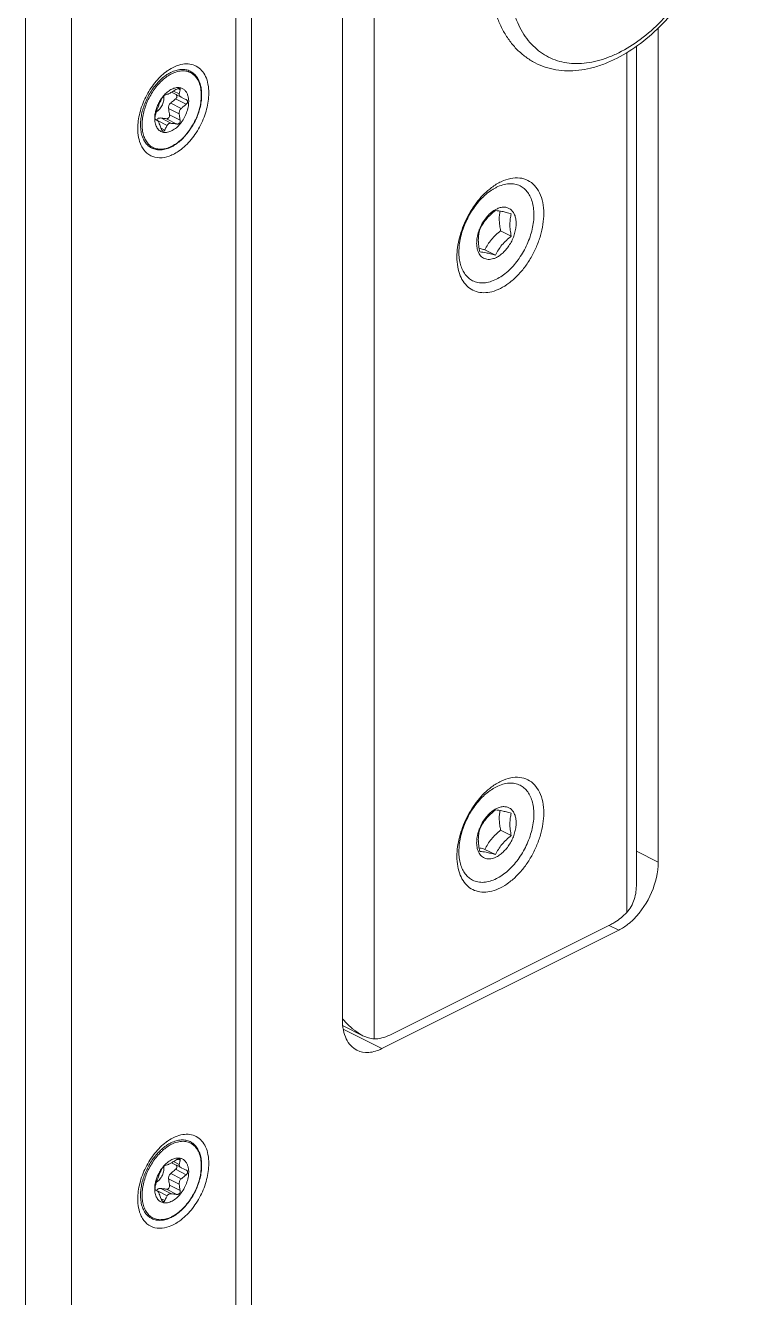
# Model space of a CAD drawing. Header units: millimetres. Extents: x 1177 to 4296, y 93 to 2298.
# Drawn here: x 3193 to 3256.4, y 1511.7 to 1625.6 of the extents above; entities that cross this region are included whole.
import ezdxf

# ---------------------------------------------------------------- set-up
doc = ezdxf.new("R2010")
doc.units = ezdxf.units.MM
doc.header["$LTSCALE"] = 0.1
doc.layers.get('0').update_dxf_attribs({"lineweight": 13})

msp = doc.modelspace()

# ---------------------------------------------------------------- linework, layer by layer
for p, q in [((3224.27, 1647.95), (3224.27, 1534.86)), ((3221.44, 1536.55), (3221.44, 1646.53)), ((3213.31, 1217.25), (3213.31, 1639.87)), ((3211.89, 1219.84), (3211.89, 1637.27)), ((3193.05, 1210.45), (3193.05, 1631.33)), ((3197.17, 1210.75), (3197.17, 1631.64)), ((3249.72, 1625.42), (3249.72, 1550.69)), ((3247.77, 1623.8), (3247.77, 1548.75)), ((3246.9, 1623.19), (3246.9, 1546.17)), ((3236.56, 1606.76), (3235.61, 1607.24)), ((3235.15, 1605.05), (3234.2, 1605.53)), ((3236.56, 1553.07), (3235.61, 1553.54)), ((3235.15, 1551.36), (3234.2, 1551.83)), ((3247.77, 1551.66), (3249.72, 1550.69)), ((3246.19, 1544.59), (3224.97, 1533.98)), ((3225.68, 1535.2), (3245.48, 1545.1)), ((3245.32, 1545.02), (3246.19, 1544.59)), ((3221.51, 1536.03), (3223.28, 1535.14)), ((3221.56, 1535.69), (3224.97, 1533.98))]:
    msp.add_line(p, q)
at = {"lineweight": 9}
for p, q in [((3206.12, 1619.64), (3207, 1619.2)), ((3206.31, 1619.75), (3206.82, 1619.5)), ((3206.91, 1619.87), (3206.71, 1619.97)), ((3207, 1619.2), (3207.01, 1619.2)), ((3207.01, 1619.2), (3207.28, 1619.07)), ((3205.87, 1618.19), (3206.82, 1617.72)), ((3206.06, 1618.67), (3207.01, 1618.2)), ((3207.45, 1618.58), (3206.5, 1619.05)), ((3207.28, 1619.07), (3207.45, 1618.99)), ((3207.45, 1618.99), (3207.46, 1618.98)), ((3204.68, 1617.22), (3204.86, 1617.12)), ((3204.68, 1617.22), (3204.86, 1617.12)), ((3204.69, 1617.2), (3204.69, 1617.2)), ((3204.86, 1617.12), (3204.86, 1617.12)), ((3204.87, 1617.12), (3205.75, 1616.68)), ((3205.17, 1617.34), (3206.12, 1616.86)), ((3206.62, 1616.8), (3205.67, 1617.27)), ((3206.91, 1617.15), (3205.96, 1617.62)), ((3205.53, 1616.25), (3205.2, 1616.42)), ((3206.12, 1523.76), (3207, 1523.32)), ((3206.31, 1523.87), (3206.82, 1523.61)), ((3206.91, 1523.99), (3206.71, 1524.09)), ((3206.06, 1522.79), (3207.01, 1522.32)), ((3207.45, 1522.69), (3206.5, 1523.17)), ((3207, 1523.32), (3207.01, 1523.31)), ((3207.01, 1523.31), (3207.28, 1523.19)), ((3207.28, 1523.19), (3207.45, 1523.1)), ((3207.45, 1523.1), (3207.46, 1523.1)), ((3204.68, 1521.33), (3204.86, 1521.24)), ((3204.68, 1521.33), (3204.86, 1521.24)), ((3204.69, 1521.31), (3204.69, 1521.32)), ((3204.86, 1521.24), (3204.86, 1521.24)), ((3204.87, 1521.24), (3205.75, 1520.8)), ((3205.17, 1521.46), (3206.12, 1520.98)), ((3206.62, 1520.92), (3205.67, 1521.39)), ((3205.87, 1522.31), (3206.82, 1521.83)), ((3206.91, 1521.26), (3205.96, 1521.74)), ((3205.53, 1520.37), (3205.2, 1520.54))]:
    msp.add_line(p, q, dxfattribs=at)
for centre, radius, start, end in [((3208.46, 1617.74), 4.68, 125.9195, 126.8807), ((3208.39, 1617.84), 4.56, 124.9729, 125.9191), ((3207.5, 1618.59), 3.03, 116.5654, 116.9356), ((3207.96, 1617.17), 3.33, 144.9389, 145.5387), ((3211.08, 1613.8), 5.99, 131.7094, 132.8126), ((3206.94, 1617.29), 2.31, 178.8234, 179.9966), ((3206.86, 1617.29), 2.23, 179.9959, 181.4627), ((3207.38, 1617.26), 2.75, 171.9305, 172.7895), ((3199.28, 1604.59), 13.72, 65.9909, 66.7516), ((3212.96, 1618.37), 6.17, 186.1001, 186.6105), ((3204.69, 1604.19), 12.75, 82.798, 83.5676), ((3203.78, 1597.18), 19.83, 81.77, 82.737), ((3205.01, 1615.95), 1.46, 232.5669, 243.3973), ((3204.81, 1617.47), 2.98, 295.6855, 296.5666), ((3204.71, 1617.57), 3.15, 296.5668, 297.4462), ((3208.46, 1521.86), 4.68, 125.9195, 126.8807), ((3208.39, 1521.96), 4.56, 124.9729, 125.9191), ((3207.5, 1522.71), 3.03, 116.5654, 116.9356), ((3207.96, 1521.28), 3.33, 144.9389, 145.5387), ((3211.08, 1517.92), 5.99, 131.7094, 132.8126), ((3206.94, 1521.41), 2.31, 178.8234, 179.9966), ((3206.86, 1521.41), 2.23, 179.9959, 181.4627), ((3207.38, 1521.38), 2.75, 171.9305, 172.7895), ((3199.28, 1508.7), 13.72, 65.9909, 66.7516), ((3212.96, 1522.49), 6.17, 186.1001, 186.6105), ((3204.69, 1508.31), 12.75, 82.798, 83.5676), ((3203.78, 1501.29), 19.83, 81.77, 82.737), ((3205.01, 1520.07), 1.46, 232.5669, 243.3973), ((3204.81, 1521.59), 2.98, 295.6855, 296.5666), ((3204.71, 1521.69), 3.15, 296.5668, 297.4462)]:
    msp.add_arc(centre, radius, start, end, dxfattribs=at)
for centre, radius, start, end in [((3236.18, 1607.28), 2.13, 116.6099, 120.0733), ((3237.41, 1605.91), 3.98, 158.6971, 159.1186), ((3236.18, 1553.58), 2.13, 116.6099, 120.0733), ((3237.41, 1552.22), 3.98, 158.6971, 159.1186), ((3243.12, 1549.98), 6.23, 311.929, 315.1076)]:
    msp.add_arc(centre, radius, start, end)
for points, knots in [([(3234.58, 1630.71), (3234.58, 1629.89), (3234.67, 1628.68), (3235.02, 1627.14), (3235.38, 1626.08), (3235.85, 1625.1), (3236.41, 1624.22), (3237.08, 1623.44), (3237.84, 1622.79), (3238.68, 1622.26), (3239.59, 1621.88), (3240.56, 1621.64), (3241.58, 1621.54), (3242.62, 1621.59), (3243.67, 1621.78), (3244.74, 1622.11), (3246.18, 1622.72), (3247.96, 1623.81), (3249.94, 1625.52), (3251.76, 1627.6), (3253.34, 1629.97), (3254.65, 1632.54), (3255.62, 1635.23), (3256.23, 1637.93), (3256.38, 1639.73), (3256.38, 1640.61)], [0, 0, 0, 0, 0.062933, 0.092651, 0.121235, 0.148783, 0.17544, 0.201396, 0.226864, 0.252072, 0.27726, 0.302662, 0.32851, 0.355023, 0.382393, 0.410775, 0.44028, 0.502771, 0.569814, 0.640611, 0.71388, 0.788058, 0.86148, 0.932563, 1, 1, 1, 1]), ([(3256.09, 1640.26), (3256.09, 1639.44), (3255.95, 1637.74), (3255.38, 1635.2), (3254.47, 1632.66), (3253.24, 1630.22), (3251.75, 1627.97), (3250.05, 1626), (3248.21, 1624.37), (3246.57, 1623.33), (3245.24, 1622.75), (3244.28, 1622.44), (3243.33, 1622.25), (3242.41, 1622.19), (3241.53, 1622.26), (3240.69, 1622.45), (3239.9, 1622.78), (3239.17, 1623.22), (3238.51, 1623.78), (3237.93, 1624.45), (3237.43, 1625.23), (3237.02, 1626.1), (3236.69, 1627.06), (3236.37, 1628.48), (3236.29, 1629.6), (3236.29, 1630.36)], [0, 0, 0, 0, 0.06866, 0.14148, 0.216945, 0.293301, 0.36872, 0.441454, 0.509989, 0.573228, 0.60272, 0.630777, 0.657481, 0.682978, 0.707488, 0.731298, 0.754747, 0.778206, 0.802044, 0.826598, 0.852152, 0.878922, 0.907051, 0.936615, 1, 1, 1, 1]), ([(3234.8, 1611.11), (3235.07, 1611.32), (3235.61, 1611.65), (3236.47, 1611.96), (3237.3, 1612.01), (3238.06, 1611.8), (3238.69, 1611.32), (3239.14, 1610.62), (3239.42, 1609.75), (3239.47, 1609.12), (3239.47, 1608.78)], [0, 0, 0, 0, 0.144871, 0.274793, 0.391423, 0.5, 0.608577, 0.725207, 0.85513, 1, 1, 1, 1]), ([(3237.35, 1611.26), (3237.28, 1611.3), (3237.12, 1611.36), (3236.79, 1611.45), (3236.34, 1611.47), (3235.78, 1611.37), (3235.41, 1611.22), (3235.23, 1611.13)], [0, 0, 0, 0, 0.113085, 0.227535, 0.464953, 0.720945, 1, 1, 1, 1]), ([(3235.23, 1602.9), (3235.41, 1602.99), (3235.76, 1603.2), (3236.26, 1603.6), (3236.74, 1604.07), (3237.33, 1604.81), (3237.82, 1605.64), (3238.19, 1606.52), (3238.4, 1607.2), (3238.54, 1607.88), (3238.6, 1608.53), (3238.58, 1609.15), (3238.48, 1609.73), (3238.31, 1610.24), (3238.06, 1610.67), (3237.74, 1611.02), (3237.49, 1611.2), (3237.35, 1611.26)], [0, 0, 0, 0, 0.059827, 0.123763, 0.191228, 0.261479, 0.406334, 0.479009, 0.550381, 0.619462, 0.685388, 0.747484, 0.805341, 0.858897, 0.908524, 0.955103, 1, 1, 1, 1]), ([(3231.69, 1604.89), (3231.69, 1605.47), (3231.87, 1606.66), (3232.51, 1608.37), (3233.49, 1609.91), (3234.34, 1610.77), (3234.8, 1611.11)], [0, 0, 0, 0, 0.240942, 0.500001, 0.759071, 1, 1, 1, 1]), ([(3233.1, 1602.76), (3232.98, 1602.83), (3232.73, 1602.99), (3232.42, 1603.33), (3232.17, 1603.74), (3232, 1604.22), (3231.89, 1604.76), (3231.86, 1605.35), (3231.9, 1605.97), (3232.05, 1606.84), (3232.4, 1607.93), (3232.96, 1608.95), (3233.5, 1609.69), (3234.07, 1610.33), (3234.57, 1610.74), (3234.91, 1610.95)], [0, 0, 0, 0, 0.044797, 0.091153, 0.140353, 0.193254, 0.250262, 0.311381, 0.376293, 0.444428, 0.587062, 0.732181, 0.803301, 0.872178, 1, 1, 1, 1]), ([(3234.91, 1610.95), (3234.94, 1610.97), (3235.04, 1611.03), (3235.15, 1611.09), (3235.23, 1611.13)], [0, 0, 0, 0, 0.254342, 1, 1, 1, 1]), ([(3233.71, 1607.36), (3233.78, 1607.55), (3233.95, 1607.91), (3234.29, 1608.4), (3234.67, 1608.81), (3234.96, 1609.03), (3235.11, 1609.12)], [0, 0, 0, 0, 0.264274, 0.524832, 0.772497, 1, 1, 1, 1]), ([(3233.74, 1607.35), (3233.81, 1607.51), (3233.99, 1607.82), (3234.31, 1608.27), (3234.7, 1608.69), (3235, 1608.93), (3235.15, 1609.05)], [0, 0, 0, 0, 0.238829, 0.485903, 0.740658, 1, 1, 1, 1]), ([(3235.15, 1609.05), (3235.35, 1609.04), (3235.67, 1608.99), (3236.14, 1608.88), (3236.42, 1608.8), (3236.56, 1608.76)], [0, 0, 0, 0, 0.405706, 0.683587, 1, 1, 1, 1]), ([(3235.23, 1609.18), (3235.34, 1609.23), (3235.56, 1609.32), (3235.9, 1609.37), (3236.21, 1609.32), (3236.49, 1609.18), (3236.72, 1608.95), (3236.88, 1608.65), (3236.98, 1608.29), (3237.01, 1607.89), (3236.97, 1607.45), (3236.87, 1606.99), (3236.71, 1606.54), (3236.49, 1606.1), (3236.22, 1605.7), (3235.92, 1605.35), (3235.59, 1605.06), (3235.35, 1604.91), (3235.23, 1604.85)], [0, 0, 0, 0, 0.057513, 0.109649, 0.157869, 0.204666, 0.252959, 0.305217, 0.362878, 0.426312, 0.495025, 0.567905, 0.643431, 0.719848, 0.795328, 0.868118, 0.936712, 1, 1, 1, 1]), ([(3235.56, 1609), (3235.53, 1608.87), (3235.49, 1608.59), (3235.48, 1608.15), (3235.52, 1607.7), (3235.58, 1607.39), (3235.61, 1607.24)], [0, 0, 0, 0, 0.229743, 0.474013, 0.732073, 1, 1, 1, 1]), ([(3239.47, 1608.78), (3239.47, 1608.46), (3239.42, 1607.79), (3239.19, 1606.79), (3238.83, 1605.79), (3238.35, 1604.84), (3237.77, 1603.95), (3237.1, 1603.18), (3236.38, 1602.54), (3235.62, 1602.06), (3234.86, 1601.76), (3234.11, 1601.66), (3233.42, 1601.76), (3232.8, 1602.07), (3232.31, 1602.57), (3231.95, 1603.23), (3231.74, 1604.02), (3231.69, 1604.59), (3231.69, 1604.89)], [0, 0, 0, 0, 0.068708, 0.141598, 0.217119, 0.293538, 0.369017, 0.441809, 0.510399, 0.573689, 0.631204, 0.683338, 0.731559, 0.778354, 0.826649, 0.878902, 0.936572, 1, 1, 1, 1]), ([(3236.56, 1608.76), (3236.53, 1608.61), (3236.46, 1608.3), (3236.43, 1607.81), (3236.46, 1607.29), (3236.53, 1606.94), (3236.56, 1606.76)], [0, 0, 0, 0, 0.226709, 0.469137, 0.72839, 1, 1, 1, 1]), ([(3233.63, 1605.29), (3233.56, 1605.43), (3233.47, 1605.73), (3233.45, 1606.24), (3233.52, 1606.78), (3233.63, 1607.15), (3233.7, 1607.33)], [0, 0, 0, 0, 0.214292, 0.45515, 0.719428, 1, 1, 1, 1]), ([(3233.74, 1605.35), (3233.7, 1605.52), (3233.64, 1605.88), (3233.6, 1606.4), (3233.63, 1606.89), (3233.7, 1607.2), (3233.74, 1607.35)], [0, 0, 0, 0, 0.27161, 0.530864, 0.773291, 1, 1, 1, 1]), ([(3235.61, 1607.24), (3235.46, 1607.12), (3235.17, 1606.87), (3234.77, 1606.46), (3234.45, 1606.01), (3234.28, 1605.69), (3234.2, 1605.53)], [0, 0, 0, 0, 0.25934, 0.514098, 0.761174, 1, 1, 1, 1]), ([(3236.56, 1606.76), (3236.41, 1606.64), (3236.12, 1606.39), (3235.72, 1605.98), (3235.4, 1605.53), (3235.23, 1605.21), (3235.15, 1605.05)], [0, 0, 0, 0, 0.259343, 0.514097, 0.761172, 1, 1, 1, 1]), ([(3234.2, 1605.53), (3234.15, 1605.54), (3233.98, 1605.59), (3233.8, 1605.64), (3233.67, 1605.67)], [0, 0, 0, 0, 0.260801, 1, 1, 1, 1]), ([(3235.23, 1604.85), (3235.15, 1604.81), (3234.99, 1604.74), (3234.74, 1604.68), (3234.5, 1604.67), (3234.28, 1604.7), (3234.08, 1604.79), (3233.89, 1604.91), (3233.74, 1605.09), (3233.66, 1605.22), (3233.63, 1605.29)], [0, 0, 0, 0, 0.143544, 0.27724, 0.402179, 0.520759, 0.636199, 0.752235, 0.872513, 1, 1, 1, 1]), ([(3235.15, 1605.05), (3235, 1605.09), (3234.73, 1605.17), (3234.26, 1605.28), (3233.93, 1605.33), (3233.74, 1605.35)], [0, 0, 0, 0, 0.316413, 0.594294, 1, 1, 1, 1]), ([(3235.23, 1602.9), (3235.04, 1602.81), (3234.68, 1602.66), (3234.12, 1602.55), (3233.66, 1602.58), (3233.33, 1602.66), (3233.18, 1602.73), (3233.1, 1602.76)], [0, 0, 0, 0, 0.279055, 0.535047, 0.772465, 0.886915, 1, 1, 1, 1]), ([(3234.8, 1557.42), (3235.07, 1557.62), (3235.61, 1557.96), (3236.47, 1558.27), (3237.3, 1558.32), (3238.06, 1558.11), (3238.69, 1557.63), (3239.14, 1556.93), (3239.42, 1556.06), (3239.47, 1555.42), (3239.47, 1555.09)], [0, 0, 0, 0, 0.144871, 0.274793, 0.391423, 0.5, 0.608577, 0.725207, 0.85513, 1, 1, 1, 1]), ([(3237.35, 1557.57), (3237.28, 1557.61), (3237.12, 1557.67), (3236.79, 1557.76), (3236.34, 1557.78), (3235.78, 1557.67), (3235.41, 1557.53), (3235.23, 1557.43)], [0, 0, 0, 0, 0.113085, 0.227535, 0.464953, 0.720945, 1, 1, 1, 1]), ([(3231.69, 1551.2), (3231.69, 1551.77), (3231.87, 1552.97), (3232.51, 1554.68), (3233.49, 1556.22), (3234.34, 1557.08), (3234.8, 1557.42)], [0, 0, 0, 0, 0.240942, 0.500001, 0.759071, 1, 1, 1, 1]), ([(3233.1, 1549.07), (3232.98, 1549.14), (3232.73, 1549.3), (3232.42, 1549.63), (3232.17, 1550.04), (3232, 1550.53), (3231.89, 1551.07), (3231.86, 1551.65), (3231.9, 1552.28), (3232.05, 1553.15), (3232.4, 1554.24), (3232.96, 1555.26), (3233.5, 1556), (3234.07, 1556.64), (3234.57, 1557.04), (3234.91, 1557.26)], [0, 0, 0, 0, 0.044797, 0.091153, 0.140353, 0.193254, 0.250262, 0.311381, 0.376293, 0.444428, 0.587062, 0.732181, 0.803301, 0.872178, 1, 1, 1, 1]), ([(3234.91, 1557.26), (3234.94, 1557.27), (3235.04, 1557.34), (3235.15, 1557.39), (3235.23, 1557.43)], [0, 0, 0, 0, 0.254342, 1, 1, 1, 1]), ([(3235.23, 1549.21), (3235.41, 1549.3), (3235.76, 1549.51), (3236.26, 1549.9), (3236.74, 1550.38), (3237.33, 1551.11), (3237.82, 1551.94), (3238.19, 1552.83), (3238.4, 1553.51), (3238.54, 1554.19), (3238.6, 1554.84), (3238.58, 1555.46), (3238.48, 1556.03), (3238.31, 1556.54), (3238.06, 1556.98), (3237.74, 1557.33), (3237.49, 1557.5), (3237.35, 1557.57)], [0, 0, 0, 0, 0.059827, 0.123763, 0.191228, 0.261479, 0.406334, 0.479009, 0.550381, 0.619462, 0.685388, 0.747484, 0.805341, 0.858897, 0.908524, 0.955103, 1, 1, 1, 1]), ([(3233.71, 1553.66), (3233.78, 1553.85), (3233.95, 1554.22), (3234.29, 1554.71), (3234.67, 1555.12), (3234.96, 1555.34), (3235.11, 1555.42)], [0, 0, 0, 0, 0.264274, 0.524832, 0.772497, 1, 1, 1, 1]), ([(3235.23, 1555.48), (3235.34, 1555.54), (3235.56, 1555.63), (3235.9, 1555.67), (3236.21, 1555.63), (3236.49, 1555.49), (3236.72, 1555.26), (3236.88, 1554.96), (3236.98, 1554.6), (3237.01, 1554.19), (3236.97, 1553.75), (3236.87, 1553.3), (3236.71, 1552.85), (3236.49, 1552.41), (3236.22, 1552.01), (3235.92, 1551.66), (3235.59, 1551.37), (3235.35, 1551.22), (3235.23, 1551.15)], [0, 0, 0, 0, 0.057513, 0.109649, 0.157869, 0.204666, 0.252959, 0.305217, 0.362878, 0.426312, 0.495025, 0.567905, 0.643431, 0.719848, 0.795328, 0.868118, 0.936712, 1, 1, 1, 1]), ([(3239.47, 1555.09), (3239.47, 1554.76), (3239.42, 1554.1), (3239.19, 1553.1), (3238.83, 1552.1), (3238.35, 1551.14), (3237.77, 1550.26), (3237.1, 1549.48), (3236.38, 1548.85), (3235.62, 1548.37), (3234.86, 1548.07), (3234.11, 1547.96), (3233.42, 1548.07), (3232.8, 1548.37), (3232.31, 1548.88), (3231.95, 1549.54), (3231.74, 1550.33), (3231.69, 1550.9), (3231.69, 1551.2)], [0, 0, 0, 0, 0.068708, 0.141598, 0.217119, 0.293538, 0.369017, 0.441809, 0.510399, 0.573689, 0.631204, 0.683338, 0.731559, 0.778354, 0.826649, 0.878902, 0.936572, 1, 1, 1, 1]), ([(3233.74, 1553.65), (3233.81, 1553.81), (3233.99, 1554.13), (3234.31, 1554.58), (3234.7, 1554.99), (3235, 1555.24), (3235.15, 1555.36)], [0, 0, 0, 0, 0.238829, 0.485903, 0.740658, 1, 1, 1, 1]), ([(3235.15, 1555.36), (3235.35, 1555.35), (3235.67, 1555.29), (3236.14, 1555.18), (3236.42, 1555.11), (3236.56, 1555.07)], [0, 0, 0, 0, 0.405706, 0.683587, 1, 1, 1, 1]), ([(3235.56, 1555.31), (3235.53, 1555.18), (3235.49, 1554.9), (3235.48, 1554.46), (3235.52, 1554), (3235.58, 1553.7), (3235.61, 1553.54)], [0, 0, 0, 0, 0.229743, 0.474013, 0.732073, 1, 1, 1, 1]), ([(3236.56, 1555.07), (3236.53, 1554.92), (3236.46, 1554.61), (3236.43, 1554.12), (3236.46, 1553.6), (3236.53, 1553.24), (3236.56, 1553.07)], [0, 0, 0, 0, 0.226709, 0.469137, 0.72839, 1, 1, 1, 1]), ([(3233.63, 1551.6), (3233.56, 1551.73), (3233.47, 1552.04), (3233.45, 1552.54), (3233.52, 1553.09), (3233.63, 1553.45), (3233.7, 1553.64)], [0, 0, 0, 0, 0.214292, 0.45515, 0.719428, 1, 1, 1, 1]), ([(3233.74, 1551.65), (3233.7, 1551.83), (3233.64, 1552.18), (3233.6, 1552.7), (3233.63, 1553.19), (3233.7, 1553.5), (3233.74, 1553.65)], [0, 0, 0, 0, 0.27161, 0.530864, 0.773291, 1, 1, 1, 1]), ([(3235.61, 1553.54), (3235.46, 1553.42), (3235.17, 1553.18), (3234.77, 1552.76), (3234.45, 1552.31), (3234.28, 1551.99), (3234.2, 1551.83)], [0, 0, 0, 0, 0.25934, 0.514098, 0.761174, 1, 1, 1, 1]), ([(3234.2, 1551.83), (3234.15, 1551.85), (3233.98, 1551.9), (3233.8, 1551.94), (3233.67, 1551.97)], [0, 0, 0, 0, 0.260801, 1, 1, 1, 1]), ([(3236.56, 1553.07), (3236.41, 1552.95), (3236.12, 1552.7), (3235.72, 1552.29), (3235.4, 1551.84), (3235.23, 1551.52), (3235.15, 1551.36)], [0, 0, 0, 0, 0.259343, 0.514097, 0.761172, 1, 1, 1, 1]), ([(3235.23, 1551.15), (3235.15, 1551.11), (3234.99, 1551.05), (3234.74, 1550.99), (3234.5, 1550.97), (3234.28, 1551.01), (3234.08, 1551.09), (3233.89, 1551.22), (3233.74, 1551.39), (3233.66, 1551.53), (3233.63, 1551.6)], [0, 0, 0, 0, 0.143544, 0.27724, 0.402179, 0.520759, 0.636199, 0.752235, 0.872513, 1, 1, 1, 1]), ([(3235.15, 1551.36), (3235, 1551.4), (3234.73, 1551.47), (3234.26, 1551.59), (3233.93, 1551.64), (3233.74, 1551.65)], [0, 0, 0, 0, 0.316413, 0.594294, 1, 1, 1, 1]), ([(3249.72, 1550.69), (3249.72, 1549.76), (3249.26, 1547.88), (3248.21, 1546.26), (3247.53, 1545.59)], [0, 0, 0, 0, 0.491385, 1, 1, 1, 1]), ([(3235.23, 1549.21), (3235.04, 1549.11), (3234.68, 1548.97), (3234.12, 1548.86), (3233.66, 1548.88), (3233.33, 1548.97), (3233.18, 1549.03), (3233.1, 1549.07)], [0, 0, 0, 0, 0.279055, 0.535047, 0.772465, 0.886915, 1, 1, 1, 1]), ([(3246.9, 1546.17), (3247.05, 1546.34), (3247.33, 1546.71), (3247.6, 1547.35), (3247.75, 1548.04), (3247.77, 1548.51), (3247.77, 1548.75)], [0, 0, 0, 0, 0.246197, 0.493918, 0.745076, 1, 1, 1, 1]), ([(3245.48, 1545.1), (3245.61, 1545.16), (3246.12, 1545.46), (3246.58, 1545.84), (3246.9, 1546.17)], [0, 0, 0, 0, 0.234285, 1, 1, 1, 1]), ([(3247.28, 1545.35), (3247.19, 1545.27), (3246.85, 1544.98), (3246.48, 1544.74), (3246.19, 1544.59)], [0, 0, 0, 0, 0.262951, 1, 1, 1, 1]), ([(3221.44, 1536.66), (3221.51, 1536.57), (3221.83, 1536.22), (3222.18, 1535.9), (3222.45, 1535.68)], [0, 0, 0, 0, 0.255441, 1, 1, 1, 1]), ([(3222.74, 1533.84), (3222.54, 1533.94), (3222.15, 1534.24), (3221.74, 1534.87), (3221.49, 1535.66), (3221.44, 1536.24), (3221.44, 1536.55)], [0, 0, 0, 0, 0.217166, 0.450361, 0.71044, 1, 1, 1, 1]), ([(3222.45, 1535.68), (3222.52, 1535.63), (3222.78, 1535.43), (3223.06, 1535.25), (3223.28, 1535.14)], [0, 0, 0, 0, 0.258829, 1, 1, 1, 1]), ([(3223.28, 1535.14), (3223.44, 1535.06), (3223.76, 1534.93), (3224.11, 1534.86), (3224.27, 1534.86)], [0, 0, 0, 0, 0.530432, 1, 1, 1, 1]), ([(3224.27, 1534.86), (3224.5, 1534.85), (3224.99, 1534.91), (3225.45, 1535.09), (3225.68, 1535.2)], [0, 0, 0, 0, 0.474409, 1, 1, 1, 1]), ([(3224.97, 1533.98), (3224.61, 1533.8), (3223.86, 1533.55), (3223.06, 1533.68), (3222.74, 1533.84)], [0, 0, 0, 0, 0.536339, 1, 1, 1, 1])]:
    msp.add_open_spline(points, degree=3, knots=knots)
for points, knots in [([(3203.11, 1616.39), (3203.11, 1616.86), (3203.25, 1617.84), (3203.78, 1619.24), (3204.58, 1620.5), (3205.28, 1621.2), (3205.65, 1621.48)], [0, 0, 0, 0, 0.240922, 0.500003, 0.75907, 1, 1, 1, 1]), ([(3205.78, 1621.57), (3205.99, 1621.72), (3206.43, 1621.98), (3207.11, 1622.19), (3207.77, 1622.21), (3208.37, 1622.01), (3208.86, 1621.62), (3209.22, 1621.05), (3209.43, 1620.35), (3209.47, 1619.84), (3209.47, 1619.57)], [0, 0, 0, 0, 0.143043, 0.271444, 0.387278, 0.495975, 0.605408, 0.723213, 0.854444, 1, 1, 1, 1]), ([(3207.8, 1621.53), (3207.74, 1621.56), (3207.61, 1621.62), (3207.41, 1621.67), (3207.21, 1621.69), (3206.91, 1621.69), (3206.52, 1621.62), (3206.23, 1621.5), (3206.08, 1621.42)], [0, 0, 0, 0, 0.113031, 0.227421, 0.344446, 0.465219, 0.72105, 1, 1, 1, 1]), ([(3206.15, 1614.81), (3206.33, 1614.9), (3206.69, 1615.12), (3207.18, 1615.56), (3207.64, 1616.09), (3208.04, 1616.69), (3208.37, 1617.34), (3208.61, 1618.02), (3208.76, 1618.7), (3208.82, 1619.36), (3208.77, 1619.97), (3208.62, 1620.51), (3208.42, 1620.9), (3208.2, 1621.14), (3208.03, 1621.29), (3207.83, 1621.41), (3207.62, 1621.5), (3207.4, 1621.55), (3207.08, 1621.57), (3206.64, 1621.51), (3206.31, 1621.38), (3206.15, 1621.3)], [0, 0, 0, 0, 0.063265, 0.131823, 0.204585, 0.280032, 0.356417, 0.431911, 0.504761, 0.573445, 0.636852, 0.694489, 0.746724, 0.771287, 0.795134, 0.818602, 0.84206, 0.865879, 0.890399, 0.942508, 1, 1, 1, 1]), ([(3207.8, 1621.53), (3207.91, 1621.48), (3208.12, 1621.33), (3208.39, 1621.05), (3208.59, 1620.69), (3208.74, 1620.28), (3208.82, 1619.82), (3208.84, 1619.32), (3208.8, 1618.79), (3208.69, 1618.25), (3208.53, 1617.71), (3208.31, 1617.17), (3208.04, 1616.66), (3207.72, 1616.18), (3207.37, 1615.74), (3207, 1615.35), (3206.59, 1615.03), (3206.31, 1614.85), (3206.17, 1614.77)], [0, 0, 0, 0, 0.04635, 0.094125, 0.144538, 0.198443, 0.256269, 0.318041, 0.383438, 0.45187, 0.522543, 0.594532, 0.666834, 0.738429, 0.808338, 0.87568, 0.939728, 1, 1, 1, 1]), ([(3204.84, 1620.44), (3204.72, 1620.3), (3204.48, 1620.01), (3204.17, 1619.53), (3203.9, 1619.02), (3203.68, 1618.49), (3203.51, 1617.95), (3203.4, 1617.42), (3203.35, 1616.9), (3203.36, 1616.55), (3203.37, 1616.39)], [0, 0, 0, 0, 0.126284, 0.255734, 0.386577, 0.516975, 0.645108, 0.76927, 0.887962, 1, 1, 1, 1]), ([(3204.95, 1620.35), (3204.82, 1620.2), (3204.57, 1619.9), (3204.26, 1619.4), (3203.98, 1618.87), (3203.77, 1618.32), (3203.61, 1617.76), (3203.51, 1617.21), (3203.49, 1616.68), (3203.51, 1616.34), (3203.54, 1616.17)], [0, 0, 0, 0, 0.127491, 0.258267, 0.390299, 0.521487, 0.64978, 0.77329, 0.890419, 1, 1, 1, 1]), ([(3205.24, 1620.84), (3205.2, 1620.81), (3205.07, 1620.68), (3204.94, 1620.55), (3204.84, 1620.44)], [0, 0, 0, 0, 0.245484, 1, 1, 1, 1]), ([(3205.33, 1620.73), (3205.3, 1620.7), (3205.16, 1620.58), (3205.04, 1620.45), (3204.95, 1620.35)], [0, 0, 0, 0, 0.245479, 1, 1, 1, 1]), ([(3205.8, 1621.27), (3205.75, 1621.24), (3205.55, 1621.11), (3205.37, 1620.96), (3205.24, 1620.84)], [0, 0, 0, 0, 0.24203, 1, 1, 1, 1]), ([(3206.13, 1621.29), (3205.99, 1621.22), (3205.71, 1621.05), (3205.46, 1620.85), (3205.33, 1620.73)], [0, 0, 0, 0, 0.483613, 1, 1, 1, 1]), ([(3206.08, 1621.42), (3206.05, 1621.41), (3205.96, 1621.36), (3205.87, 1621.31), (3205.8, 1621.27)], [0, 0, 0, 0, 0.245343, 1, 1, 1, 1]), ([(3204.79, 1617.91), (3204.84, 1617.94), (3204.95, 1618.02), (3205.09, 1618.16), (3205.21, 1618.34), (3205.32, 1618.53), (3205.39, 1618.73), (3205.44, 1618.93), (3205.46, 1619.13), (3205.45, 1619.25), (3205.43, 1619.31)], [0, 0, 0, 0, 0.115637, 0.240562, 0.372008, 0.506398, 0.639871, 0.768657, 0.889478, 1, 1, 1, 1]), ([(3205.23, 1619.08), (3205.25, 1619.11), (3205.34, 1619.23), (3205.43, 1619.34), (3205.5, 1619.41)], [0, 0, 0, 0, 0.253987, 1, 1, 1, 1]), ([(3205.24, 1619.04), (3205.26, 1619.07), (3205.3, 1619.15), (3205.37, 1619.24), (3205.42, 1619.3), (3205.46, 1619.34), (3205.5, 1619.37), (3205.52, 1619.38), (3205.53, 1619.38)], [0, 0, 0, 0, 0.273641, 0.574888, 0.714236, 0.83469, 0.930719, 1, 1, 1, 1]), ([(3205.5, 1619.41), (3205.6, 1619.52), (3205.81, 1619.71), (3206.1, 1619.9), (3206.33, 1620), (3206.5, 1620.05), (3206.67, 1620.07), (3206.77, 1620.07), (3206.83, 1620.06)], [0, 0, 0, 0, 0.288312, 0.551739, 0.673309, 0.788096, 0.896657, 1, 1, 1, 1]), ([(3205.53, 1619.38), (3205.54, 1619.39), (3205.62, 1619.42), (3205.69, 1619.44), (3205.75, 1619.46)], [0, 0, 0, 0, 0.234293, 1, 1, 1, 1]), ([(3205.75, 1619.46), (3205.77, 1619.46), (3205.83, 1619.48), (3205.91, 1619.52), (3206.01, 1619.58), (3206.08, 1619.62), (3206.12, 1619.64)], [0, 0, 0, 0, 0.174041, 0.406426, 0.687634, 1, 1, 1, 1]), ([(3206.12, 1619.64), (3206.16, 1619.67), (3206.32, 1619.77), (3206.49, 1619.86), (3206.62, 1619.93)], [0, 0, 0, 0, 0.248883, 1, 1, 1, 1]), ([(3206.55, 1619.43), (3206.57, 1619.42), (3206.59, 1619.39), (3206.61, 1619.35), (3206.62, 1619.3), (3206.62, 1619.22), (3206.59, 1619.13), (3206.53, 1619.08), (3206.5, 1619.05)], [0, 0, 0, 0, 0.115359, 0.230174, 0.347259, 0.468733, 0.726294, 1, 1, 1, 1]), ([(3206.62, 1619.93), (3206.64, 1619.94), (3206.69, 1619.96), (3206.76, 1619.98), (3206.82, 1619.99), (3206.86, 1619.98), (3206.87, 1619.98)], [0, 0, 0, 0, 0.300242, 0.57566, 0.811056, 1, 1, 1, 1]), ([(3206.91, 1619.87), (3206.9, 1619.84), (3206.87, 1619.72), (3206.84, 1619.59), (3206.82, 1619.5)], [0, 0, 0, 0, 0.244334, 1, 1, 1, 1]), ([(3206.82, 1619.5), (3206.82, 1619.47), (3206.82, 1619.41), (3206.85, 1619.32), (3206.91, 1619.25), (3206.97, 1619.22), (3207, 1619.2)], [0, 0, 0, 0, 0.237288, 0.472424, 0.723454, 1, 1, 1, 1]), ([(3206.83, 1620.06), (3206.87, 1620.05), (3206.96, 1620.04), (3207.09, 1619.99), (3207.21, 1619.93), (3207.28, 1619.87), (3207.31, 1619.84)], [0, 0, 0, 0, 0.253285, 0.50163, 0.749143, 1, 1, 1, 1]), ([(3209.47, 1619.57), (3209.47, 1619.09), (3209.32, 1618.09), (3208.78, 1616.67), (3207.95, 1615.4), (3207.23, 1614.7), (3206.84, 1614.42)], [0, 0, 0, 0, 0.241611, 0.501415, 0.76046, 1, 1, 1, 1]), ([(3206.87, 1619.98), (3206.88, 1619.97), (3206.9, 1619.96), (3206.91, 1619.93), (3206.91, 1619.9), (3206.91, 1619.88), (3206.91, 1619.87)], [0, 0, 0, 0, 0.241904, 0.472848, 0.720057, 1, 1, 1, 1]), ([(3207.31, 1619.84), (3207.37, 1619.78), (3207.47, 1619.65), (3207.59, 1619.4), (3207.66, 1619.12), (3207.67, 1618.92), (3207.67, 1618.81)], [0, 0, 0, 0, 0.219653, 0.457363, 0.717236, 1, 1, 1, 1]), ([(3204.65, 1617.65), (3204.67, 1617.77), (3204.72, 1618.02), (3204.84, 1618.38), (3205.01, 1618.73), (3205.14, 1618.95), (3205.21, 1619.05)], [0, 0, 0, 0, 0.241715, 0.492248, 0.746727, 1, 1, 1, 1]), ([(3204.69, 1617.61), (3204.71, 1617.65), (3204.76, 1617.82), (3204.81, 1618), (3204.86, 1618.12)], [0, 0, 0, 0, 0.24812, 1, 1, 1, 1]), ([(3204.86, 1618.12), (3204.89, 1618.21), (3204.95, 1618.37), (3205.01, 1618.53), (3205.04, 1618.6)], [0, 0, 0, 0, 0.515876, 1, 1, 1, 1]), ([(3205.04, 1618.6), (3205.06, 1618.64), (3205.12, 1618.79), (3205.19, 1618.93), (3205.24, 1619.04)], [0, 0, 0, 0, 0.253873, 1, 1, 1, 1]), ([(3207.67, 1618.81), (3207.67, 1618.65), (3207.63, 1618.3), (3207.48, 1617.78), (3207.25, 1617.29), (3206.94, 1616.84), (3206.59, 1616.47), (3206.26, 1616.24), (3205.99, 1616.12), (3205.79, 1616.06), (3205.6, 1616.04), (3205.48, 1616.05), (3205.42, 1616.05)], [0, 0, 0, 0, 0.128809, 0.266666, 0.408304, 0.547874, 0.679834, 0.799848, 0.854727, 0.906117, 0.954336, 1, 1, 1, 1]), ([(3206.06, 1618.67), (3206.02, 1618.64), (3205.96, 1618.58), (3205.9, 1618.46), (3205.87, 1618.33), (3205.87, 1618.24), (3205.87, 1618.19)], [0, 0, 0, 0, 0.252147, 0.50318, 0.752544, 1, 1, 1, 1]), ([(3205.87, 1618.19), (3205.88, 1618.15), (3205.9, 1617.95), (3205.93, 1617.76), (3205.96, 1617.62)], [0, 0, 0, 0, 0.248696, 1, 1, 1, 1]), ([(3206.5, 1619.05), (3206.46, 1619.02), (3206.31, 1618.9), (3206.16, 1618.77), (3206.06, 1618.67)], [0, 0, 0, 0, 0.249747, 1, 1, 1, 1]), ([(3207.01, 1618.2), (3206.97, 1618.17), (3206.92, 1618.1), (3206.85, 1617.98), (3206.82, 1617.85), (3206.82, 1617.76), (3206.82, 1617.72)], [0, 0, 0, 0, 0.252147, 0.50318, 0.752544, 1, 1, 1, 1]), ([(3207.45, 1618.58), (3207.42, 1618.55), (3207.3, 1618.45), (3207.18, 1618.35), (3207.09, 1618.28)], [0, 0, 0, 0, 0.249785, 1, 1, 1, 1]), ([(3207.57, 1618.8), (3207.57, 1618.78), (3207.57, 1618.74), (3207.53, 1618.66), (3207.49, 1618.61), (3207.45, 1618.58)], [0, 0, 0, 0, 0.235347, 0.482572, 1, 1, 1, 1]), ([(3207.46, 1618.98), (3207.47, 1618.97), (3207.51, 1618.95), (3207.55, 1618.91), (3207.57, 1618.86), (3207.57, 1618.82), (3207.57, 1618.8)], [0, 0, 0, 0, 0.253344, 0.500133, 0.746624, 1, 1, 1, 1]), ([(3204.63, 1617.34), (3204.63, 1617.36), (3204.63, 1617.45), (3204.64, 1617.54), (3204.65, 1617.61)], [0, 0, 0, 0, 0.245184, 1, 1, 1, 1]), ([(3205.42, 1616.05), (3205.37, 1616.06), (3205.25, 1616.09), (3205.1, 1616.17), (3204.96, 1616.29), (3204.85, 1616.43), (3204.76, 1616.6), (3204.66, 1616.87), (3204.63, 1617.09), (3204.63, 1617.24)], [0, 0, 0, 0, 0.112144, 0.222945, 0.335495, 0.452637, 0.576612, 0.708875, 1, 1, 1, 1]), ([(3204.65, 1617.34), (3204.65, 1617.39), (3204.66, 1617.47), (3204.68, 1617.56), (3204.69, 1617.61)], [0, 0, 0, 0, 0.49396, 1, 1, 1, 1]), ([(3204.68, 1617.22), (3204.67, 1617.22), (3204.66, 1617.24), (3204.66, 1617.28), (3204.65, 1617.32), (3204.65, 1617.34)], [0, 0, 0, 0, 0.180597, 0.408876, 1, 1, 1, 1]), ([(3204.69, 1617.2), (3204.69, 1617.2), (3204.68, 1617.2), (3204.68, 1617.21), (3204.68, 1617.22)], [0, 0, 0, 0, 0.214679, 1, 1, 1, 1]), ([(3204.95, 1617.31), (3204.92, 1617.29), (3204.86, 1617.25), (3204.82, 1617.19), (3204.8, 1617.16)], [0, 0, 0, 0, 0.491676, 1, 1, 1, 1]), ([(3205.04, 1616.83), (3205.03, 1616.86), (3205.01, 1616.93), (3204.97, 1617.01), (3204.93, 1617.06), (3204.91, 1617.09), (3204.88, 1617.11), (3204.86, 1617.12)], [0, 0, 0, 0, 0.32919, 0.612775, 0.732587, 0.836651, 1, 1, 1, 1]), ([(3205.17, 1617.34), (3205.13, 1617.34), (3205.06, 1617.34), (3204.99, 1617.32), (3204.95, 1617.31)], [0, 0, 0, 0, 0.507703, 1, 1, 1, 1]), ([(3205.67, 1617.27), (3205.63, 1617.28), (3205.46, 1617.3), (3205.29, 1617.33), (3205.17, 1617.34)], [0, 0, 0, 0, 0.254793, 1, 1, 1, 1]), ([(3205.96, 1617.62), (3205.96, 1617.58), (3205.96, 1617.48), (3205.91, 1617.38), (3205.85, 1617.32), (3205.79, 1617.29), (3205.73, 1617.27), (3205.69, 1617.27), (3205.67, 1617.27)], [0, 0, 0, 0, 0.26219, 0.520208, 0.644916, 0.765571, 0.883413, 1, 1, 1, 1]), ([(3206.91, 1617.15), (3206.92, 1617.1), (3206.91, 1617.01), (3206.86, 1616.9), (3206.8, 1616.84), (3206.74, 1616.81), (3206.68, 1616.79), (3206.64, 1616.8), (3206.62, 1616.8)], [0, 0, 0, 0, 0.262176, 0.520191, 0.644891, 0.765572, 0.883371, 1, 1, 1, 1]), ([(3206.83, 1617.66), (3206.84, 1617.62), (3206.86, 1617.45), (3206.88, 1617.28), (3206.91, 1617.15)], [0, 0, 0, 0, 0.248908, 1, 1, 1, 1]), ([(3203.66, 1614.48), (3203.57, 1614.6), (3203.22, 1615.17), (3203.11, 1615.87), (3203.11, 1616.39)], [0, 0, 0, 0, 0.224402, 1, 1, 1, 1]), ([(3203.37, 1616.39), (3203.39, 1616.22), (3203.44, 1615.9), (3203.59, 1615.45), (3203.78, 1615.13), (3203.97, 1614.92), (3204.07, 1614.83), (3204.12, 1614.79)], [0, 0, 0, 0, 0.280678, 0.538835, 0.776684, 0.889751, 1, 1, 1, 1]), ([(3203.54, 1616.17), (3203.57, 1616.01), (3203.64, 1615.7), (3203.8, 1615.35), (3203.97, 1615.11), (3204.11, 1614.95), (3204.26, 1614.82), (3204.43, 1614.72), (3204.61, 1614.63), (3204.8, 1614.58), (3205.01, 1614.55), (3205.29, 1614.54), (3205.67, 1614.6), (3205.96, 1614.72), (3206.11, 1614.79)], [0, 0, 0, 0, 0.140907, 0.270048, 0.330899, 0.389747, 0.447134, 0.503687, 0.560085, 0.61702, 0.675146, 0.735047, 0.861785, 1, 1, 1, 1]), ([(3205.24, 1616.31), (3205.22, 1616.36), (3205.15, 1616.53), (3205.09, 1616.7), (3205.04, 1616.83)], [0, 0, 0, 0, 0.252572, 1, 1, 1, 1]), ([(3205.35, 1616.17), (3205.33, 1616.18), (3205.29, 1616.21), (3205.26, 1616.27), (3205.25, 1616.3), (3205.24, 1616.31)], [0, 0, 0, 0, 0.453872, 0.717726, 1, 1, 1, 1]), ([(3205.53, 1616.25), (3205.52, 1616.23), (3205.5, 1616.2), (3205.46, 1616.17), (3205.43, 1616.16), (3205.4, 1616.15), (3205.37, 1616.16), (3205.35, 1616.17)], [0, 0, 0, 0, 0.285229, 0.534625, 0.650237, 0.763798, 1, 1, 1, 1]), ([(3205.75, 1616.68), (3205.73, 1616.65), (3205.65, 1616.51), (3205.58, 1616.36), (3205.53, 1616.25)], [0, 0, 0, 0, 0.253652, 1, 1, 1, 1]), ([(3206.12, 1616.86), (3206.08, 1616.87), (3206.01, 1616.87), (3205.9, 1616.84), (3205.81, 1616.77), (3205.77, 1616.71), (3205.75, 1616.68)], [0, 0, 0, 0, 0.25391, 0.50015, 0.74593, 1, 1, 1, 1]), ([(3206.12, 1614.75), (3205.97, 1614.68), (3205.67, 1614.55), (3205.27, 1614.48), (3204.97, 1614.48), (3204.76, 1614.51), (3204.55, 1614.56), (3204.42, 1614.61), (3204.36, 1614.65)], [0, 0, 0, 0, 0.275556, 0.530421, 0.651633, 0.769627, 0.885381, 1, 1, 1, 1]), ([(3206.84, 1614.42), (3206.56, 1614.22), (3206, 1613.9), (3205.09, 1613.71), (3204.24, 1613.9), (3203.82, 1614.26), (3203.66, 1614.48)], [0, 0, 0, 0, 0.292604, 0.545983, 0.772929, 1, 1, 1, 1]), ([(3205.78, 1525.69), (3205.99, 1525.84), (3206.43, 1526.09), (3207.11, 1526.31), (3207.77, 1526.33), (3208.37, 1526.13), (3208.86, 1525.74), (3209.22, 1525.17), (3209.43, 1524.47), (3209.47, 1523.96), (3209.47, 1523.69)], [0, 0, 0, 0, 0.143043, 0.271444, 0.387278, 0.495975, 0.605408, 0.723213, 0.854444, 1, 1, 1, 1]), ([(3207.8, 1525.65), (3207.74, 1525.68), (3207.61, 1525.73), (3207.41, 1525.78), (3207.21, 1525.81), (3206.91, 1525.81), (3206.52, 1525.74), (3206.23, 1525.61), (3206.08, 1525.54)], [0, 0, 0, 0, 0.113031, 0.227421, 0.344446, 0.465219, 0.72105, 1, 1, 1, 1]), ([(3203.11, 1520.51), (3203.11, 1520.98), (3203.25, 1521.96), (3203.78, 1523.36), (3204.58, 1524.62), (3205.28, 1525.32), (3205.65, 1525.6)], [0, 0, 0, 0, 0.240922, 0.500003, 0.75907, 1, 1, 1, 1]), ([(3205.24, 1524.96), (3205.2, 1524.93), (3205.07, 1524.8), (3204.94, 1524.66), (3204.84, 1524.56)], [0, 0, 0, 0, 0.245484, 1, 1, 1, 1]), ([(3205.33, 1524.85), (3205.3, 1524.82), (3205.16, 1524.7), (3205.04, 1524.57), (3204.95, 1524.46)], [0, 0, 0, 0, 0.245479, 1, 1, 1, 1]), ([(3205.8, 1525.38), (3205.75, 1525.35), (3205.55, 1525.22), (3205.37, 1525.08), (3205.24, 1524.96)], [0, 0, 0, 0, 0.24203, 1, 1, 1, 1]), ([(3206.13, 1525.41), (3205.99, 1525.34), (3205.71, 1525.17), (3205.46, 1524.96), (3205.33, 1524.85)], [0, 0, 0, 0, 0.483613, 1, 1, 1, 1]), ([(3206.08, 1525.54), (3206.05, 1525.53), (3205.96, 1525.48), (3205.87, 1525.43), (3205.8, 1525.38)], [0, 0, 0, 0, 0.245343, 1, 1, 1, 1]), ([(3206.15, 1518.92), (3206.33, 1519.01), (3206.69, 1519.24), (3207.18, 1519.68), (3207.64, 1520.21), (3208.04, 1520.81), (3208.37, 1521.46), (3208.61, 1522.14), (3208.76, 1522.82), (3208.82, 1523.48), (3208.77, 1524.09), (3208.62, 1524.63), (3208.42, 1525.01), (3208.2, 1525.26), (3208.03, 1525.41), (3207.83, 1525.53), (3207.62, 1525.61), (3207.4, 1525.67), (3207.08, 1525.69), (3206.64, 1525.63), (3206.31, 1525.5), (3206.15, 1525.42)], [0, 0, 0, 0, 0.063265, 0.131823, 0.204585, 0.280032, 0.356417, 0.431911, 0.504761, 0.573445, 0.636852, 0.694489, 0.746724, 0.771287, 0.795134, 0.818602, 0.84206, 0.865879, 0.890399, 0.942508, 1, 1, 1, 1]), ([(3207.8, 1525.65), (3207.91, 1525.59), (3208.12, 1525.45), (3208.39, 1525.16), (3208.59, 1524.81), (3208.74, 1524.39), (3208.82, 1523.93), (3208.84, 1523.43), (3208.8, 1522.91), (3208.69, 1522.37), (3208.53, 1521.83), (3208.31, 1521.29), (3208.04, 1520.78), (3207.72, 1520.29), (3207.37, 1519.85), (3207, 1519.47), (3206.59, 1519.14), (3206.31, 1518.97), (3206.17, 1518.89)], [0, 0, 0, 0, 0.04635, 0.094125, 0.144538, 0.198443, 0.256269, 0.318041, 0.383438, 0.45187, 0.522543, 0.594532, 0.666834, 0.738429, 0.808338, 0.87568, 0.939728, 1, 1, 1, 1]), ([(3204.84, 1524.56), (3204.72, 1524.42), (3204.48, 1524.13), (3204.17, 1523.65), (3203.9, 1523.14), (3203.68, 1522.61), (3203.51, 1522.07), (3203.4, 1521.53), (3203.35, 1521.01), (3203.36, 1520.67), (3203.37, 1520.51)], [0, 0, 0, 0, 0.126284, 0.255734, 0.386577, 0.516975, 0.645108, 0.76927, 0.887962, 1, 1, 1, 1]), ([(3204.95, 1524.46), (3204.82, 1524.32), (3204.57, 1524.01), (3204.26, 1523.52), (3203.98, 1522.99), (3203.77, 1522.43), (3203.61, 1521.88), (3203.51, 1521.33), (3203.49, 1520.8), (3203.51, 1520.45), (3203.54, 1520.29)], [0, 0, 0, 0, 0.127491, 0.258267, 0.390299, 0.521487, 0.64978, 0.77329, 0.890419, 1, 1, 1, 1]), ([(3205.23, 1523.2), (3205.25, 1523.23), (3205.34, 1523.34), (3205.43, 1523.45), (3205.5, 1523.53)], [0, 0, 0, 0, 0.253987, 1, 1, 1, 1]), ([(3205.24, 1523.15), (3205.26, 1523.19), (3205.3, 1523.27), (3205.37, 1523.35), (3205.42, 1523.42), (3205.46, 1523.46), (3205.5, 1523.48), (3205.52, 1523.5), (3205.53, 1523.5)], [0, 0, 0, 0, 0.273641, 0.574888, 0.714236, 0.83469, 0.930719, 1, 1, 1, 1]), ([(3205.5, 1523.53), (3205.6, 1523.64), (3205.81, 1523.83), (3206.1, 1524.02), (3206.33, 1524.11), (3206.5, 1524.16), (3206.67, 1524.18), (3206.77, 1524.18), (3206.83, 1524.18)], [0, 0, 0, 0, 0.288312, 0.551739, 0.673309, 0.788096, 0.896657, 1, 1, 1, 1]), ([(3205.53, 1523.5), (3205.54, 1523.51), (3205.62, 1523.54), (3205.69, 1523.56), (3205.75, 1523.58)], [0, 0, 0, 0, 0.234293, 1, 1, 1, 1]), ([(3205.75, 1523.58), (3205.77, 1523.58), (3205.83, 1523.6), (3205.91, 1523.64), (3206.01, 1523.69), (3206.08, 1523.74), (3206.12, 1523.76)], [0, 0, 0, 0, 0.174041, 0.406426, 0.687634, 1, 1, 1, 1]), ([(3206.12, 1523.76), (3206.16, 1523.78), (3206.32, 1523.88), (3206.49, 1523.98), (3206.62, 1524.05)], [0, 0, 0, 0, 0.248883, 1, 1, 1, 1]), ([(3206.55, 1523.54), (3206.57, 1523.53), (3206.59, 1523.51), (3206.61, 1523.46), (3206.62, 1523.41), (3206.62, 1523.34), (3206.59, 1523.25), (3206.53, 1523.19), (3206.5, 1523.17)], [0, 0, 0, 0, 0.115359, 0.230174, 0.347259, 0.468733, 0.726294, 1, 1, 1, 1]), ([(3206.62, 1524.05), (3206.64, 1524.06), (3206.69, 1524.08), (3206.76, 1524.1), (3206.82, 1524.11), (3206.86, 1524.1), (3206.87, 1524.09)], [0, 0, 0, 0, 0.300242, 0.57566, 0.811056, 1, 1, 1, 1]), ([(3206.91, 1523.99), (3206.9, 1523.96), (3206.87, 1523.83), (3206.84, 1523.71), (3206.82, 1523.61)], [0, 0, 0, 0, 0.244334, 1, 1, 1, 1]), ([(3206.82, 1523.61), (3206.82, 1523.58), (3206.82, 1523.52), (3206.85, 1523.44), (3206.91, 1523.37), (3206.97, 1523.33), (3207, 1523.32)], [0, 0, 0, 0, 0.237288, 0.472424, 0.723454, 1, 1, 1, 1]), ([(3206.83, 1524.18), (3206.87, 1524.17), (3206.96, 1524.15), (3207.09, 1524.11), (3207.21, 1524.04), (3207.28, 1523.99), (3207.31, 1523.96)], [0, 0, 0, 0, 0.253285, 0.50163, 0.749143, 1, 1, 1, 1]), ([(3209.47, 1523.69), (3209.47, 1523.21), (3209.32, 1522.21), (3208.78, 1520.79), (3207.95, 1519.52), (3207.23, 1518.82), (3206.84, 1518.54)], [0, 0, 0, 0, 0.241611, 0.501415, 0.76046, 1, 1, 1, 1]), ([(3206.87, 1524.09), (3206.88, 1524.09), (3206.9, 1524.08), (3206.91, 1524.05), (3206.91, 1524.02), (3206.91, 1524), (3206.91, 1523.99)], [0, 0, 0, 0, 0.241904, 0.472848, 0.720057, 1, 1, 1, 1]), ([(3207.31, 1523.96), (3207.37, 1523.9), (3207.47, 1523.76), (3207.59, 1523.52), (3207.66, 1523.24), (3207.67, 1523.04), (3207.67, 1522.93)], [0, 0, 0, 0, 0.219653, 0.457363, 0.717236, 1, 1, 1, 1]), ([(3204.65, 1521.77), (3204.67, 1521.89), (3204.72, 1522.13), (3204.84, 1522.49), (3205.01, 1522.84), (3205.14, 1523.06), (3205.21, 1523.17)], [0, 0, 0, 0, 0.241715, 0.492248, 0.746727, 1, 1, 1, 1]), ([(3204.79, 1522.03), (3204.84, 1522.06), (3204.95, 1522.14), (3205.09, 1522.28), (3205.21, 1522.45), (3205.32, 1522.64), (3205.39, 1522.84), (3205.44, 1523.05), (3205.46, 1523.24), (3205.45, 1523.37), (3205.43, 1523.43)], [0, 0, 0, 0, 0.115637, 0.240562, 0.372008, 0.506398, 0.639871, 0.768657, 0.889478, 1, 1, 1, 1]), ([(3204.86, 1522.24), (3204.89, 1522.32), (3204.95, 1522.48), (3205.01, 1522.64), (3205.04, 1522.72)], [0, 0, 0, 0, 0.515876, 1, 1, 1, 1]), ([(3205.04, 1522.72), (3205.06, 1522.76), (3205.12, 1522.91), (3205.19, 1523.05), (3205.24, 1523.15)], [0, 0, 0, 0, 0.253873, 1, 1, 1, 1]), ([(3207.67, 1522.93), (3207.67, 1522.76), (3207.63, 1522.41), (3207.48, 1521.9), (3207.25, 1521.4), (3206.94, 1520.96), (3206.59, 1520.59), (3206.26, 1520.36), (3205.99, 1520.23), (3205.79, 1520.18), (3205.6, 1520.15), (3205.48, 1520.16), (3205.42, 1520.17)], [0, 0, 0, 0, 0.128809, 0.266666, 0.408304, 0.547874, 0.679834, 0.799848, 0.854727, 0.906117, 0.954336, 1, 1, 1, 1]), ([(3206.06, 1522.79), (3206.02, 1522.76), (3205.96, 1522.69), (3205.9, 1522.57), (3205.87, 1522.44), (3205.87, 1522.35), (3205.87, 1522.31)], [0, 0, 0, 0, 0.252147, 0.50318, 0.752544, 1, 1, 1, 1]), ([(3206.5, 1523.17), (3206.46, 1523.14), (3206.31, 1523.02), (3206.16, 1522.89), (3206.06, 1522.79)], [0, 0, 0, 0, 0.249747, 1, 1, 1, 1]), ([(3207.45, 1522.69), (3207.42, 1522.67), (3207.3, 1522.57), (3207.18, 1522.47), (3207.09, 1522.39)], [0, 0, 0, 0, 0.249785, 1, 1, 1, 1]), ([(3207.57, 1522.92), (3207.57, 1522.9), (3207.57, 1522.86), (3207.53, 1522.77), (3207.49, 1522.72), (3207.45, 1522.69)], [0, 0, 0, 0, 0.235347, 0.482572, 1, 1, 1, 1]), ([(3207.46, 1523.1), (3207.47, 1523.09), (3207.51, 1523.07), (3207.55, 1523.03), (3207.57, 1522.98), (3207.57, 1522.94), (3207.57, 1522.92)], [0, 0, 0, 0, 0.253344, 0.500133, 0.746624, 1, 1, 1, 1]), ([(3204.63, 1521.46), (3204.63, 1521.48), (3204.63, 1521.57), (3204.64, 1521.66), (3204.65, 1521.72)], [0, 0, 0, 0, 0.245184, 1, 1, 1, 1]), ([(3205.42, 1520.17), (3205.37, 1520.18), (3205.25, 1520.21), (3205.1, 1520.29), (3204.96, 1520.4), (3204.85, 1520.55), (3204.76, 1520.72), (3204.66, 1520.98), (3204.63, 1521.2), (3204.63, 1521.35)], [0, 0, 0, 0, 0.112144, 0.222945, 0.335495, 0.452637, 0.576612, 0.708875, 1, 1, 1, 1]), ([(3204.65, 1521.46), (3204.65, 1521.5), (3204.66, 1521.59), (3204.68, 1521.68), (3204.69, 1521.72)], [0, 0, 0, 0, 0.49396, 1, 1, 1, 1]), ([(3204.68, 1521.33), (3204.67, 1521.34), (3204.66, 1521.36), (3204.66, 1521.4), (3204.65, 1521.43), (3204.65, 1521.46)], [0, 0, 0, 0, 0.180597, 0.408876, 1, 1, 1, 1]), ([(3204.69, 1521.32), (3204.69, 1521.32), (3204.68, 1521.32), (3204.68, 1521.33), (3204.68, 1521.33)], [0, 0, 0, 0, 0.214679, 1, 1, 1, 1]), ([(3204.69, 1521.72), (3204.71, 1521.77), (3204.76, 1521.94), (3204.81, 1522.11), (3204.86, 1522.24)], [0, 0, 0, 0, 0.24812, 1, 1, 1, 1]), ([(3204.95, 1521.42), (3204.92, 1521.41), (3204.86, 1521.36), (3204.82, 1521.31), (3204.8, 1521.27)], [0, 0, 0, 0, 0.491676, 1, 1, 1, 1]), ([(3205.04, 1520.94), (3205.03, 1520.98), (3205.01, 1521.05), (3204.97, 1521.12), (3204.93, 1521.17), (3204.91, 1521.21), (3204.88, 1521.23), (3204.86, 1521.24)], [0, 0, 0, 0, 0.32919, 0.612775, 0.732587, 0.836651, 1, 1, 1, 1]), ([(3205.17, 1521.46), (3205.13, 1521.46), (3205.06, 1521.46), (3204.99, 1521.44), (3204.95, 1521.42)], [0, 0, 0, 0, 0.507703, 1, 1, 1, 1]), ([(3205.67, 1521.39), (3205.63, 1521.4), (3205.46, 1521.42), (3205.29, 1521.44), (3205.17, 1521.46)], [0, 0, 0, 0, 0.254793, 1, 1, 1, 1]), ([(3205.96, 1521.74), (3205.96, 1521.69), (3205.96, 1521.6), (3205.91, 1521.49), (3205.85, 1521.43), (3205.79, 1521.4), (3205.73, 1521.39), (3205.69, 1521.39), (3205.67, 1521.39)], [0, 0, 0, 0, 0.26219, 0.520208, 0.644916, 0.765571, 0.883413, 1, 1, 1, 1]), ([(3205.87, 1522.31), (3205.88, 1522.26), (3205.9, 1522.07), (3205.93, 1521.88), (3205.96, 1521.74)], [0, 0, 0, 0, 0.248696, 1, 1, 1, 1]), ([(3206.91, 1521.26), (3206.92, 1521.22), (3206.91, 1521.12), (3206.86, 1521.02), (3206.8, 1520.96), (3206.74, 1520.93), (3206.68, 1520.91), (3206.64, 1520.91), (3206.62, 1520.92)], [0, 0, 0, 0, 0.262176, 0.520191, 0.644891, 0.765572, 0.883371, 1, 1, 1, 1]), ([(3207.01, 1522.32), (3206.97, 1522.28), (3206.92, 1522.22), (3206.85, 1522.1), (3206.82, 1521.97), (3206.82, 1521.88), (3206.82, 1521.83)], [0, 0, 0, 0, 0.252147, 0.50318, 0.752544, 1, 1, 1, 1]), ([(3206.83, 1521.78), (3206.84, 1521.74), (3206.86, 1521.56), (3206.88, 1521.39), (3206.91, 1521.26)], [0, 0, 0, 0, 0.248908, 1, 1, 1, 1]), ([(3203.66, 1518.59), (3203.57, 1518.71), (3203.22, 1519.29), (3203.11, 1519.99), (3203.11, 1520.51)], [0, 0, 0, 0, 0.224402, 1, 1, 1, 1]), ([(3203.37, 1520.51), (3203.39, 1520.34), (3203.44, 1520.01), (3203.59, 1519.57), (3203.78, 1519.25), (3203.97, 1519.04), (3204.07, 1518.95), (3204.12, 1518.91)], [0, 0, 0, 0, 0.280678, 0.538835, 0.776684, 0.889751, 1, 1, 1, 1]), ([(3203.54, 1520.29), (3203.57, 1520.13), (3203.64, 1519.82), (3203.8, 1519.46), (3203.97, 1519.23), (3204.11, 1519.07), (3204.26, 1518.94), (3204.43, 1518.83), (3204.61, 1518.75), (3204.8, 1518.69), (3205.01, 1518.66), (3205.29, 1518.66), (3205.67, 1518.72), (3205.96, 1518.83), (3206.11, 1518.9)], [0, 0, 0, 0, 0.140907, 0.270048, 0.330899, 0.389747, 0.447134, 0.503687, 0.560085, 0.61702, 0.675146, 0.735047, 0.861785, 1, 1, 1, 1]), ([(3205.24, 1520.43), (3205.22, 1520.47), (3205.15, 1520.64), (3205.09, 1520.81), (3205.04, 1520.94)], [0, 0, 0, 0, 0.252572, 1, 1, 1, 1]), ([(3205.35, 1520.28), (3205.33, 1520.3), (3205.29, 1520.33), (3205.26, 1520.38), (3205.25, 1520.41), (3205.24, 1520.43)], [0, 0, 0, 0, 0.453872, 0.717726, 1, 1, 1, 1]), ([(3205.53, 1520.37), (3205.52, 1520.35), (3205.5, 1520.32), (3205.46, 1520.29), (3205.43, 1520.27), (3205.4, 1520.27), (3205.37, 1520.28), (3205.35, 1520.28)], [0, 0, 0, 0, 0.285229, 0.534625, 0.650237, 0.763798, 1, 1, 1, 1]), ([(3205.75, 1520.8), (3205.73, 1520.76), (3205.65, 1520.62), (3205.58, 1520.48), (3205.53, 1520.37)], [0, 0, 0, 0, 0.253652, 1, 1, 1, 1]), ([(3206.12, 1520.98), (3206.08, 1520.99), (3206.01, 1520.99), (3205.9, 1520.95), (3205.81, 1520.89), (3205.77, 1520.83), (3205.75, 1520.8)], [0, 0, 0, 0, 0.25391, 0.50015, 0.74593, 1, 1, 1, 1]), ([(3206.84, 1518.54), (3206.56, 1518.34), (3206, 1518.02), (3205.09, 1517.83), (3204.24, 1518.02), (3203.82, 1518.38), (3203.66, 1518.59)], [0, 0, 0, 0, 0.292604, 0.545983, 0.772929, 1, 1, 1, 1]), ([(3206.12, 1518.87), (3205.97, 1518.79), (3205.67, 1518.67), (3205.27, 1518.6), (3204.97, 1518.6), (3204.76, 1518.62), (3204.55, 1518.68), (3204.42, 1518.73), (3204.36, 1518.76)], [0, 0, 0, 0, 0.275556, 0.530421, 0.651633, 0.769627, 0.885381, 1, 1, 1, 1])]:
    msp.add_open_spline(points, degree=3, knots=knots, dxfattribs=at)

doc.saveas('drawing.dxf')
